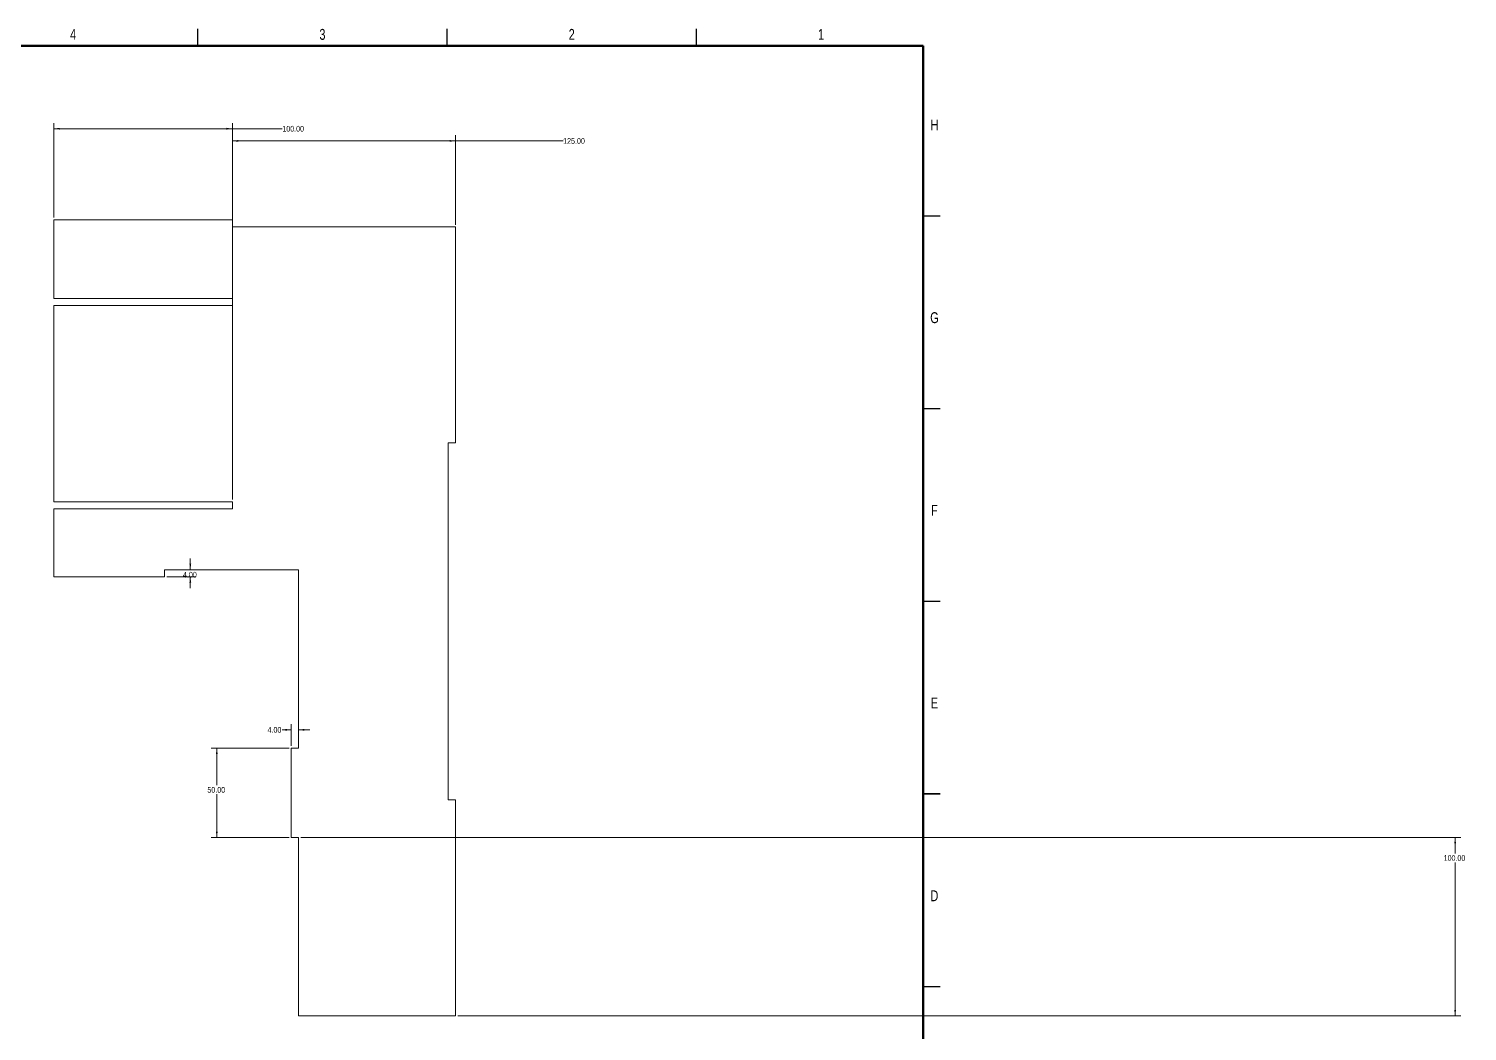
# Model space of a CAD drawing. Header units: millimetres. Extents: x 1 to 2218, y 0 to 860.
# Drawn here: x 604 to 1410, y 299 to 860 of the extents above; entities that cross this region are included whole.
import ezdxf

# ---------------------------------------------------------------- set-up
doc = ezdxf.new("R2010")
doc.units = ezdxf.units.MM
doc.styles.add('SLDTEXTSTYLE0', font='TXT', dxfattribs={"width": 0.75})
doc.dimstyles.new('SLDDIMSTYLE0', dxfattribs={"dimtxt": 3.175, "dimasz": 3.302, "dimexe": 0, "dimexo": 0.0625, "dimgap": 0.79375, "dimtad": 0, "dimtih": 1, "dimtoh": 1, "dimrnd": 1e-09, "dimzin": 4, "dimdsep": 46, "dimtxsty": 'SLDTEXTSTYLE0', "dimsah": 1, "dimcen": 0.09, "dimadec": 0, "dimazin": 1, "dimtfac": 1, "dimtofl": 0, "dimtmove": 0, "dimatfit": 3, "dimfxl": 1, "dimfrac": 2, "dimtolj": 1, "dimtzin": 12, "dimarcsym": 0})
doc.dimstyles.new('SLDDIMSTYLE1', dxfattribs={"dimtxt": 3.175, "dimasz": 3.302, "dimexe": 0, "dimexo": 0.0625, "dimgap": 0.79375, "dimtad": 0, "dimtih": 1, "dimtoh": 1, "dimrnd": 1e-09, "dimzin": 4, "dimdsep": 46, "dimtxsty": 'SLDTEXTSTYLE0', "dimsah": 1, "dimcen": 0.09, "dimadec": 0, "dimazin": 1, "dimtfac": 1, "dimtmove": 0, "dimatfit": 0, "dimfxl": 1, "dimfrac": 2, "dimtolj": 1, "dimtzin": 12, "dimarcsym": 0})

# ---------------------------------------------------------------- blocks, each defined once
blk = doc.blocks.new('_D')
at = {"color": 7, "linetype": 'Continuous', "lineweight": 0}
for p, q in [((717.83, 750.7), (717.83, 800.8)), ((842.83, 750.7), (842.83, 800.8)), ((717.83, 797.62), (842.83, 797.62)), ((842.83, 797.62), (903.16, 797.62))]:
    blk.add_line(p, q, dxfattribs=at)
at = {"color": 7, "linetype": 'Continuous', "lineweight": 18}
for points in [[(717.83, 797.62), (721.13, 797.11), (721.13, 798.13)], [(842.83, 797.62), (839.53, 798.13), (839.53, 797.11)]]:
    blk.add_solid(points, dxfattribs=at)
at = {"color": 7, "linetype": 'Continuous', "lineweight": 18, "insert": (903.16, 799.19), "char_height": 3.175, "attachment_point": 1, "style": 'SLDTEXTSTYLE0'}
blk.add_mtext('125.00', dxfattribs=at)
blk = doc.blocks.new('_D_1')
at = {"color": 7, "linetype": 'Continuous', "lineweight": 0}
for p, q in [((749.56, 457.43), (705.93, 457.43)), ((709.1, 457.43), (709.1, 436.61)), ((709.1, 407.43), (709.1, 431.57)), ((749.56, 407.43), (705.93, 407.43))]:
    blk.add_line(p, q, dxfattribs=at)
at = {"color": 7, "linetype": 'Continuous', "lineweight": 18}
for points in [[(709.1, 457.43), (708.59, 454.12), (709.61, 454.12)], [(709.1, 407.43), (709.61, 410.73), (708.59, 410.73)]]:
    blk.add_solid(points, dxfattribs=at)
at = {"color": 7, "linetype": 'Continuous', "lineweight": 18, "insert": (703.82, 435.67), "char_height": 3.175, "attachment_point": 1, "style": 'SLDTEXTSTYLE0'}
blk.add_mtext('50.00', dxfattribs=at)
blk = doc.blocks.new('_D_2')
at = {"color": 7, "linetype": 'Continuous', "lineweight": 0}
for p, q in [((750.83, 467.7), (745.75, 467.7)), ((750.83, 458.7), (750.83, 470.87)), ((754.83, 458.7), (754.83, 470.87)), ((754.83, 467.7), (761.18, 467.7))]:
    blk.add_line(p, q, dxfattribs=at)
at = {"color": 7, "linetype": 'Continuous', "lineweight": 18}
for points in [[(750.83, 467.7), (747.53, 468.21), (747.53, 467.19)], [(754.83, 467.7), (758.13, 467.19), (758.13, 468.21)]]:
    blk.add_solid(points, dxfattribs=at)
at = {"color": 7, "linetype": 'Continuous', "lineweight": 18, "insert": (737.54, 469.27), "char_height": 3.175, "attachment_point": 1, "style": 'SLDTEXTSTYLE0'}
blk.add_mtext('4.00', dxfattribs=at)
blk = doc.blocks.new('_D_3')
at = {"color": 7, "linetype": 'Continuous', "lineweight": 0}
for p, q in [((756.1, 407.43), (1406.16, 407.43)), ((1402.98, 407.43), (1402.98, 398.44)), ((1402.98, 307.43), (1402.98, 393.4)), ((844.1, 307.43), (1406.16, 307.43))]:
    blk.add_line(p, q, dxfattribs=at)
at = {"color": 7, "linetype": 'Continuous', "lineweight": 18}
for points in [[(1402.98, 407.43), (1402.47, 404.12), (1403.49, 404.12)], [(1402.98, 307.43), (1403.49, 310.73), (1402.47, 310.73)]]:
    blk.add_solid(points, dxfattribs=at)
at = {"color": 7, "linetype": 'Continuous', "lineweight": 18, "insert": (1396.53, 397.49), "char_height": 3.175, "attachment_point": 1, "style": 'SLDTEXTSTYLE0'}
blk.add_mtext('100.00', dxfattribs=at)
blk = doc.blocks.new('_D_4')
at = {"color": 7, "linetype": 'Continuous', "lineweight": 0}
for p, q in [((681.1, 557.43), (697.44, 557.43)), ((694.26, 557.43), (694.26, 563.78)), ((681.1, 553.43), (697.44, 553.43)), ((694.26, 553.43), (694.26, 547.08))]:
    blk.add_line(p, q, dxfattribs=at)
at = {"color": 7, "linetype": 'Continuous', "lineweight": 18}
for points in [[(694.26, 557.43), (694.77, 560.73), (693.75, 560.73)], [(694.26, 553.43), (693.75, 550.12), (694.77, 550.12)]]:
    blk.add_solid(points, dxfattribs=at)
at = {"color": 7, "linetype": 'Continuous', "lineweight": 18, "insert": (690.15, 556.2), "char_height": 3.175, "attachment_point": 1, "style": 'SLDTEXTSTYLE0'}
blk.add_mtext('4.00', dxfattribs=at)
blk = doc.blocks.new('_D_5')
at = {"color": 7, "linetype": 'Continuous', "lineweight": 0}
for p, q in [((617.83, 754.7), (617.83, 807.64)), ((717.83, 596.7), (717.83, 807.64)), ((617.83, 804.47), (717.83, 804.47)), ((717.83, 804.47), (745.81, 804.47))]:
    blk.add_line(p, q, dxfattribs=at)
at = {"color": 7, "linetype": 'Continuous', "lineweight": 18}
for points in [[(617.83, 804.47), (621.13, 803.96), (621.13, 804.97)], [(717.83, 804.47), (714.53, 804.97), (714.53, 803.96)]]:
    blk.add_solid(points, dxfattribs=at)
at = {"color": 7, "linetype": 'Continuous', "lineweight": 18, "insert": (745.81, 806.04), "char_height": 3.175, "attachment_point": 1, "style": 'SLDTEXTSTYLE0'}
blk.add_mtext('100.00', dxfattribs=at)

msp = doc.modelspace()

# ---------------------------------------------------------------- linework, layer by layer
at = {"color": 7, "linetype": 'Continuous', "lineweight": 25}
for p, q in [((698.5, 850.9), (698.5, 860.425)), ((838.2, 850.9), (838.2, 860.425)), ((977.9, 850.9), (977.9, 860.425)), ((1104.9, 755.65), (1114.425, 755.65)), ((1104.9, 647.7), (1114.425, 647.7)), ((1104.9, 539.75), (1114.425, 539.75)), ((1114.425, 431.8), (1104.9, 431.8)), ((1104.9, 431.8), (1114.425, 431.8)), ((1104.9, 323.85), (1114.425, 323.85))]:
    msp.add_line(p, q, dxfattribs=at)
at = {"color": 7, "linetype": 'Continuous', "lineweight": 50}
for p, q in [((12.7, 850.9), (1104.9, 850.9)), ((1104.9, 850.9), (1104.9, 12.7))]:
    msp.add_line(p, q, dxfattribs=at)
at = {"color": 7, "linetype": 'Continuous', "lineweight": 18}
for p, q in [((717.831, 753.426), (617.831, 753.426)), ((617.831, 753.426), (617.831, 709.426)), ((717.831, 749.426), (717.831, 753.426)), ((842.831, 749.426), (717.831, 749.426)), ((842.831, 628.426), (842.831, 749.426)), ((617.831, 709.426), (717.831, 709.426)), ((717.831, 709.426), (717.831, 705.426)), ((617.831, 705.426), (617.831, 595.426)), ((617.831, 705.426), (717.831, 705.426)), ((838.831, 428.426), (838.831, 628.426)), ((838.831, 628.426), (842.831, 628.426)), ((617.831, 595.426), (717.831, 595.426)), ((617.831, 591.426), (617.831, 553.426)), ((617.831, 591.426), (717.831, 591.426)), ((717.831, 595.426), (717.831, 591.426)), ((754.831, 557.426), (679.831, 557.426)), ((679.831, 557.426), (679.831, 553.426)), ((754.831, 457.426), (754.831, 557.426)), ((617.831, 553.426), (679.831, 553.426)), ((754.831, 457.426), (750.831, 457.426)), ((750.831, 457.426), (750.831, 407.426)), ((842.831, 428.426), (838.831, 428.426)), ((842.831, 307.426), (842.831, 428.426)), ((754.831, 407.426), (750.831, 407.426)), ((754.831, 307.426), (754.831, 407.426)), ((754.831, 307.426), (842.831, 307.426))]:
    msp.add_line(p, q, dxfattribs=at)

# ---------------------------------------------------------------- texts
at = {"color": 7, "linetype": 'Continuous', "lineweight": 0, "char_height": 6.096, "attachment_point": 2, "style": 'SLDTEXTSTYLE0'}
for s, insert in [('4', (628.589, 860.364)), ('3', (768.289, 860.364)), ('2', (907.989, 860.364)), ('1', (1047.689, 860.364)), ('H', (1111.235, 809.601)), ('G', (1111.231, 701.651)), ('F', (1111.187, 593.701)), ('E', (1111.261, 485.751)), ('D', (1111.18, 377.801))]:
    msp.add_mtext(s, dxfattribs=dict(at, insert=insert))

# ---------------------------------------------------------------- dimensions: what is measured, and where the dimension line sits
at = {"color": 7, "linetype": 'Continuous', "lineweight": 18}
for base, p1, p2, dimstyle, picture, middle in [((717.831, 804.467), (617.831, 753.426), (717.831, 595.426), 'SLDDIMSTYLE0', '_D_5', (752.257, 804.467)), ((717.831, 797.622), (842.831, 749.426), (717.831, 749.426), 'SLDDIMSTYLE0', '_D', (909.616, 797.622)), ((750.831, 467.698), (754.831, 457.426), (750.831, 457.426), 'SLDDIMSTYLE1', '_D_2', (741.643, 467.698))]:
    dim = msp.add_linear_dim(base=base, p1=p1, p2=p2, dimstyle=dimstyle, dxfattribs=at)
    dim.commit()
    dim.dimension.update_dxf_attribs({"geometry": picture, "text_midpoint": middle, "dimtype": 160})
for base, p1, p2, dimstyle, picture, middle in [((694.26, 553.426), (679.831, 557.426), (679.831, 553.426), 'SLDDIMSTYLE1', '_D_4', (694.26, 554.628)), ((709.102, 407.426), (750.831, 457.426), (750.831, 407.426), 'SLDDIMSTYLE0', '_D_1', (709.102, 434.094)), ((1402.983, 407.426), (842.831, 307.426), (754.831, 407.426), 'SLDDIMSTYLE0', '_D_3', (1402.983, 395.916))]:
    dim = msp.add_linear_dim(base=base, p1=p1, p2=p2, angle=90, dimstyle=dimstyle, dxfattribs=at)
    dim.commit()
    dim.dimension.update_dxf_attribs({"geometry": picture, "text_midpoint": middle, "dimtype": 160})

doc.saveas('drawing.dxf')
